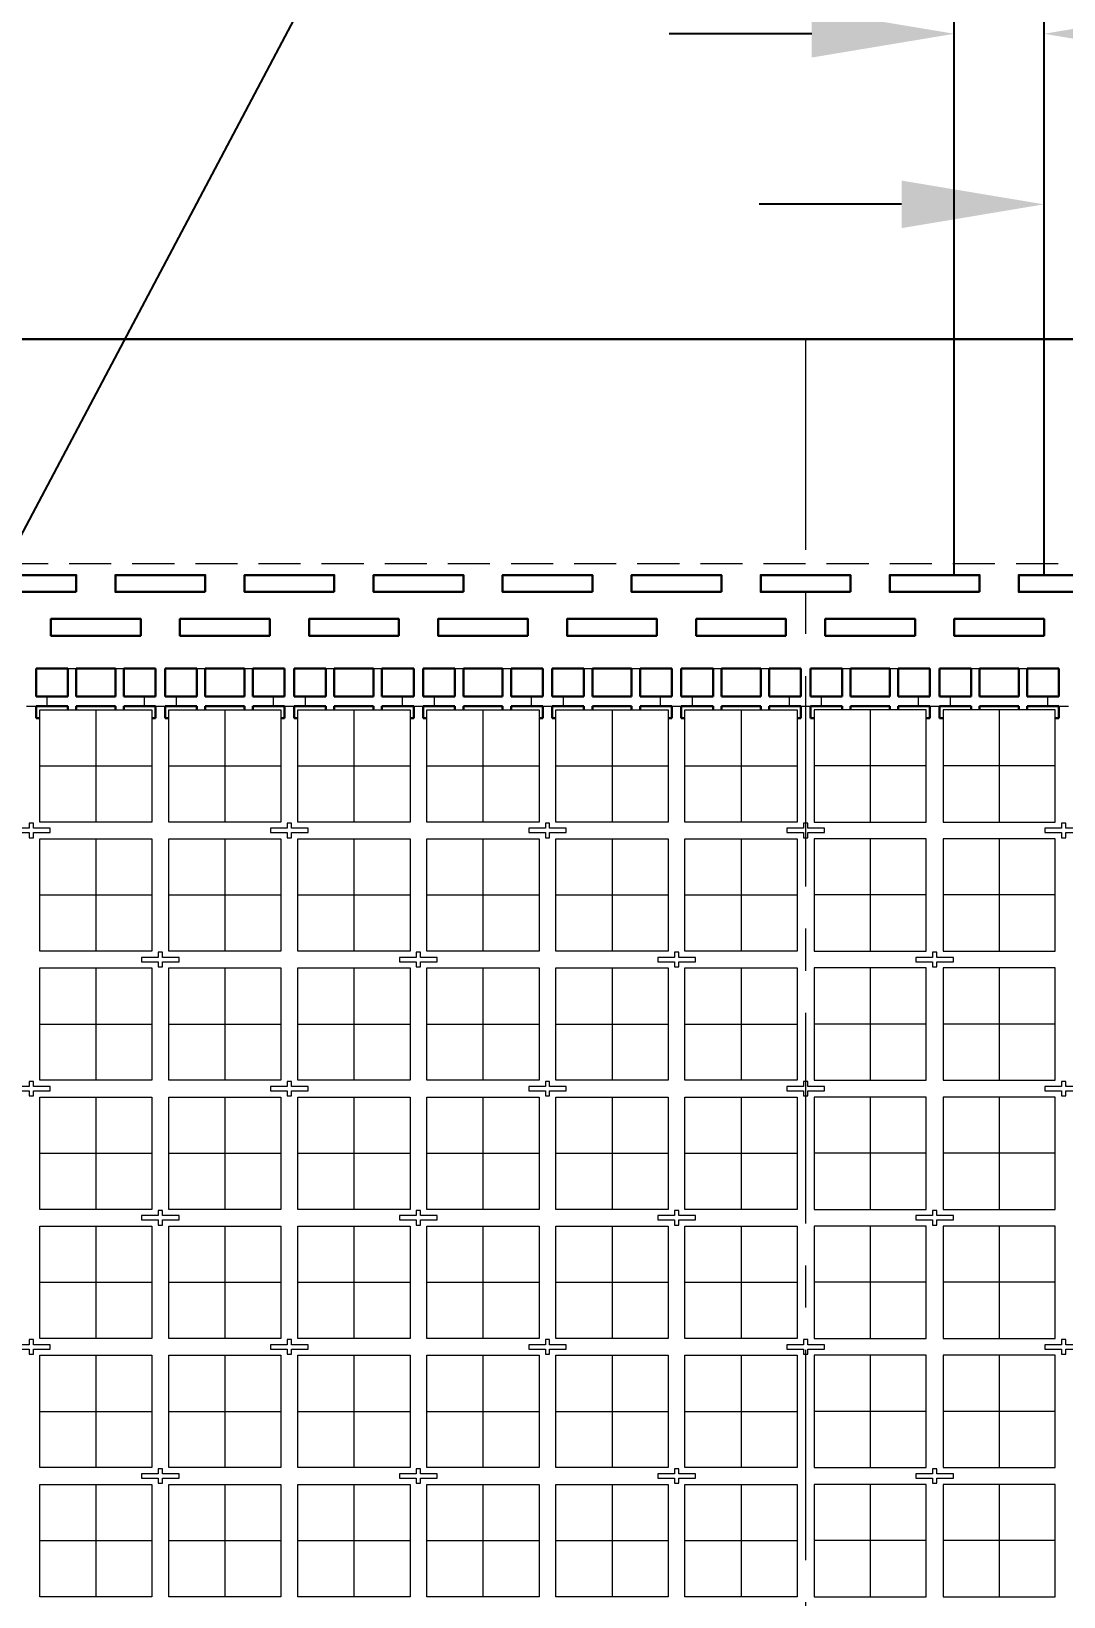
# Model space of a CAD drawing. Extents: x 1030 to 1169, y -270 to -166.
# Drawn here: x 1084.59 to 1102.99, y -209.48 to -181.6 of the extents above; entities that cross this region are included whole.
import ezdxf

# ---------------------------------------------------------------- set-up
doc = ezdxf.new("R2010")
doc.units = 0
doc.header["$LTSCALE"] = 3
doc.header["$MEASUREMENT"] = 0
for name, pattern in [('CENTER', [2, 1.25, -0.25, 0.25, -0.25]), ('HIDDEN', [0.375, 0.25, -0.125]), ('PHANTOM', [2.5, 1.25, -0.25, 0.25, -0.25, 0.25, -0.25])]:
    doc.linetypes.add(name, pattern=pattern)
for name, color, linetype, lineweight in [('CLIN', 1, 'CENTER', 15), ('DIM', 4, 'Continuous', 13), ('FULL METAL', 33, 'HIDDEN', 15), ('HIDN', 6, 'HIDDEN', 15), ('HIDN2', 3, 'HIDDEN', 15), ('OBJ', 3, 'Continuous', 30), ('OBJ1', 7, 'Continuous', 30), ('OBJ3', 40, 'Continuous', 30), ('PHANTOM', 5, 'PHANTOM', 15)]:
    doc.layers.add(name, color=color, linetype=linetype, lineweight=lineweight)
doc.dimstyles.new('3DEC X 1', dxfattribs={"dimtxt": 1.778, "dimasz": 2.54, "dimexe": 0.762, "dimexo": 0.762, "dimgap": 0.762, "dimtad": 0, "dimdec": 3, "dimzin": 0, "dimdsep": 46, "dimtxsty": 'Standard', "dimcen": 0, "dimadec": 0, "dimazin": 0, "dimtfac": 1, "dimtdec": 3, "dimtofl": 0, "dimtmove": 0, "dimatfit": 3, "dimfxl": 1, "dimtolj": 1, "dimtzin": 0, "dimarcsym": 0})

# ---------------------------------------------------------------- blocks, each defined once
blk = doc.blocks.new('*D13')
at = {"layer": 'Defpoints', "color": 0, "transparency": 16777216}
for p in [(1539.891, -273.666), (1539.191, -281.051), (1539.891, -281.051)]:
    blk.add_point(p, dxfattribs=at)
at = {"layer": 'DIM', "color": 0, "lineweight": -2, "transparency": 16777216}
for p, q in [((1539.191, -280.289), (1539.191, -272.904)), ((1539.891, -280.289), (1539.891, -272.904)), ((1536.651, -273.666), (1534.111, -273.666)), ((1542.431, -273.666), (1544.971, -273.666))]:
    blk.add_line(p, q, dxfattribs=at)
at = {"layer": 'DIM', "color": 0, "transparency": 16777216}
for points in [[(1536.651, -273.243), (1536.651, -274.09), (1539.191, -273.666)], [(1542.431, -273.243), (1542.431, -274.09), (1539.891, -273.666)]]:
    blk.add_solid(points, dxfattribs=at)
at = {"layer": 'DIM', "color": 0, "transparency": 16777216, "insert": (1552.401, -273.666), "char_height": 1.778, "attachment_point": 5}
blk.add_mtext('\\A1;0.700 TYP', dxfattribs=at)
blk = doc.blocks.new('*D14')
at = {"layer": 'Defpoints', "color": 0, "transparency": 16777216}
for p in [(1539.191, -270.628), (1537.591, -281.051), (1539.191, -281.051)]:
    blk.add_point(p, dxfattribs=at)
at = {"layer": 'DIM', "color": 0, "lineweight": -2, "transparency": 16777216}
for p, q in [((1537.591, -280.289), (1537.591, -269.866)), ((1539.191, -280.289), (1539.191, -269.866)), ((1535.051, -270.628), (1532.511, -270.628)), ((1541.731, -270.628), (1544.271, -270.628))]:
    blk.add_line(p, q, dxfattribs=at)
at = {"layer": 'DIM', "color": 0, "transparency": 16777216}
for points in [[(1535.051, -270.204), (1535.051, -271.051), (1537.591, -270.628)], [(1541.731, -270.204), (1541.731, -271.051), (1539.191, -270.628)]]:
    blk.add_solid(points, dxfattribs=at)
at = {"layer": 'DIM', "color": 0, "transparency": 16777216, "insert": (1551.552, -270.628), "char_height": 1.778, "attachment_point": 5}
blk.add_mtext('\\A1;1.600 TYP', dxfattribs=at)

msp = doc.modelspace()

# ---------------------------------------------------------------- linework, layer by layer
at = {"layer": 'CLIN'}
for p, q in [((1098.3882, -187.0839), (1098.3882, -262.0839)), ((1085.7382, -193.6839), (1085.7382, -195.6839)), ((1088.0382, -193.6839), (1088.0382, -195.6839)), ((1090.3382, -193.6839), (1090.3382, -195.6839)), ((1092.6382, -193.6839), (1092.6382, -195.6839)), ((1094.9382, -193.6839), (1094.9382, -195.6839)), ((1097.2382, -193.6839), (1097.2382, -195.6839)), ((1099.5382, -193.6839), (1099.5382, -195.6839)), ((1101.8382, -193.6839), (1101.8382, -195.6839)), ((1084.7382, -194.6839), (1086.7382, -194.6839)), ((1087.0382, -194.6839), (1089.0382, -194.6839)), ((1089.3382, -194.6839), (1091.3382, -194.6839)), ((1091.6382, -194.6839), (1093.6382, -194.6839)), ((1093.9382, -194.6839), (1095.9382, -194.6839)), ((1096.2382, -194.6839), (1098.2382, -194.6839)), ((1100.5382, -194.6839), (1098.5382, -194.6839)), ((1102.8382, -194.6839), (1100.8382, -194.6839)), ((1085.7382, -195.9839), (1085.7382, -197.9839)), ((1088.0382, -195.9839), (1088.0382, -197.9839)), ((1090.3382, -195.9839), (1090.3382, -197.9839)), ((1092.6382, -195.9839), (1092.6382, -197.9839)), ((1094.9382, -195.9839), (1094.9382, -197.9839)), ((1097.2382, -195.9839), (1097.2382, -197.9839)), ((1099.5382, -195.9839), (1099.5382, -197.9839)), ((1101.8382, -195.9839), (1101.8382, -197.9839)), ((1084.7382, -196.9839), (1086.7382, -196.9839)), ((1087.0382, -196.9839), (1089.0382, -196.9839)), ((1089.3382, -196.9839), (1091.3382, -196.9839)), ((1091.6382, -196.9839), (1093.6382, -196.9839)), ((1093.9382, -196.9839), (1095.9382, -196.9839)), ((1096.2382, -196.9839), (1098.2382, -196.9839)), ((1100.5382, -196.9839), (1098.5382, -196.9839)), ((1102.8382, -196.9839), (1100.8382, -196.9839)), ((1085.7382, -198.2839), (1085.7382, -200.2839)), ((1088.0382, -198.2839), (1088.0382, -200.2839)), ((1090.3382, -198.2839), (1090.3382, -200.2839)), ((1092.6382, -198.2839), (1092.6382, -200.2839)), ((1094.9382, -198.2839), (1094.9382, -200.2839)), ((1097.2382, -198.2839), (1097.2382, -200.2839)), ((1099.5382, -198.2839), (1099.5382, -200.2839)), ((1101.8382, -198.2839), (1101.8382, -200.2839)), ((1084.7382, -199.2839), (1086.7382, -199.2839)), ((1087.0382, -199.2839), (1089.0382, -199.2839)), ((1089.3382, -199.2839), (1091.3382, -199.2839)), ((1091.6382, -199.2839), (1093.6382, -199.2839)), ((1093.9382, -199.2839), (1095.9382, -199.2839)), ((1096.2382, -199.2839), (1098.2382, -199.2839)), ((1100.5382, -199.2839), (1098.5382, -199.2839)), ((1102.8382, -199.2839), (1100.8382, -199.2839)), ((1085.7382, -200.5839), (1085.7382, -202.5839)), ((1088.0382, -200.5839), (1088.0382, -202.5839)), ((1090.3382, -200.5839), (1090.3382, -202.5839)), ((1092.6382, -200.5839), (1092.6382, -202.5839)), ((1094.9382, -200.5839), (1094.9382, -202.5839)), ((1097.2382, -200.5839), (1097.2382, -202.5839)), ((1099.5382, -200.5839), (1099.5382, -202.5839)), ((1101.8382, -200.5839), (1101.8382, -202.5839)), ((1084.7382, -201.5839), (1086.7382, -201.5839)), ((1087.0382, -201.5839), (1089.0382, -201.5839)), ((1089.3382, -201.5839), (1091.3382, -201.5839)), ((1091.6382, -201.5839), (1093.6382, -201.5839)), ((1093.9382, -201.5839), (1095.9382, -201.5839)), ((1096.2382, -201.5839), (1098.2382, -201.5839)), ((1100.5382, -201.5839), (1098.5382, -201.5839)), ((1102.8382, -201.5839), (1100.8382, -201.5839)), ((1085.7382, -202.8839), (1085.7382, -204.8839)), ((1088.0382, -202.8839), (1088.0382, -204.8839)), ((1090.3382, -202.8839), (1090.3382, -204.8839)), ((1092.6382, -202.8839), (1092.6382, -204.8839)), ((1094.9382, -202.8839), (1094.9382, -204.8839)), ((1097.2382, -202.8839), (1097.2382, -204.8839)), ((1099.5382, -202.8839), (1099.5382, -204.8839)), ((1101.8382, -202.8839), (1101.8382, -204.8839)), ((1084.7382, -203.8839), (1086.7382, -203.8839)), ((1087.0382, -203.8839), (1089.0382, -203.8839)), ((1089.3382, -203.8839), (1091.3382, -203.8839)), ((1091.6382, -203.8839), (1093.6382, -203.8839)), ((1093.9382, -203.8839), (1095.9382, -203.8839)), ((1096.2382, -203.8839), (1098.2382, -203.8839)), ((1100.5382, -203.8839), (1098.5382, -203.8839)), ((1102.8382, -203.8839), (1100.8382, -203.8839)), ((1085.7382, -205.1839), (1085.7382, -207.1839)), ((1088.0382, -205.1839), (1088.0382, -207.1839)), ((1090.3382, -205.1839), (1090.3382, -207.1839)), ((1092.6382, -205.1839), (1092.6382, -207.1839)), ((1094.9382, -205.1839), (1094.9382, -207.1839)), ((1097.2382, -205.1839), (1097.2382, -207.1839)), ((1099.5382, -205.1839), (1099.5382, -207.1839)), ((1101.8382, -205.1839), (1101.8382, -207.1839)), ((1084.7382, -206.1839), (1086.7382, -206.1839)), ((1087.0382, -206.1839), (1089.0382, -206.1839)), ((1089.3382, -206.1839), (1091.3382, -206.1839)), ((1091.6382, -206.1839), (1093.6382, -206.1839)), ((1093.9382, -206.1839), (1095.9382, -206.1839)), ((1096.2382, -206.1839), (1098.2382, -206.1839)), ((1100.5382, -206.1839), (1098.5382, -206.1839)), ((1102.8382, -206.1839), (1100.8382, -206.1839)), ((1085.7382, -207.4839), (1085.7382, -209.4839)), ((1088.0382, -207.4839), (1088.0382, -209.4839)), ((1090.3382, -207.4839), (1090.3382, -209.4839)), ((1092.6382, -207.4839), (1092.6382, -209.4839)), ((1094.9382, -207.4839), (1094.9382, -209.4839)), ((1097.2382, -207.4839), (1097.2382, -209.4839)), ((1099.5382, -207.4839), (1099.5382, -209.4839)), ((1101.8382, -207.4839), (1101.8382, -209.4839)), ((1084.7382, -208.4839), (1086.7382, -208.4839)), ((1087.0382, -208.4839), (1089.0382, -208.4839)), ((1089.3382, -208.4839), (1091.3382, -208.4839)), ((1091.6382, -208.4839), (1093.6382, -208.4839)), ((1093.9382, -208.4839), (1095.9382, -208.4839)), ((1096.2382, -208.4839), (1098.2382, -208.4839)), ((1100.5382, -208.4839), (1098.5382, -208.4839)), ((1102.8382, -208.4839), (1100.8382, -208.4839))]:
    msp.add_line(p, q, dxfattribs=at)
at = {"layer": 'FULL METAL'}
for points in [[(1084.2532, -195.8719), (1084.5502, -195.8719), (1084.5502, -195.9639), (1084.6262, -195.9639), (1084.6262, -195.8719), (1084.9232, -195.8719), (1084.9232, -195.7959), (1084.6262, -195.7959), (1084.6262, -195.7039), (1084.5502, -195.7039), (1084.5502, -195.7959), (1084.2532, -195.7959)], [(1088.8532, -195.8719), (1089.1502, -195.8719), (1089.1502, -195.9639), (1089.2262, -195.9639), (1089.2262, -195.8719), (1089.5232, -195.8719), (1089.5232, -195.7959), (1089.2262, -195.7959), (1089.2262, -195.7039), (1089.1502, -195.7039), (1089.1502, -195.7959), (1088.8532, -195.7959)], [(1093.4532, -195.8719), (1093.7502, -195.8719), (1093.7502, -195.9639), (1093.8262, -195.9639), (1093.8262, -195.8719), (1094.1232, -195.8719), (1094.1232, -195.7959), (1093.8262, -195.7959), (1093.8262, -195.7039), (1093.7502, -195.7039), (1093.7502, -195.7959), (1093.4532, -195.7959)], [(1098.0532, -195.8719), (1098.3502, -195.8719), (1098.3502, -195.9639), (1098.4262, -195.9639), (1098.4262, -195.8719), (1098.7232, -195.8719), (1098.7232, -195.7959), (1098.4262, -195.7959), (1098.4262, -195.7039), (1098.3502, -195.7039), (1098.3502, -195.7959), (1098.0532, -195.7959)], [(1102.6532, -195.8719), (1102.9502, -195.8719), (1102.9502, -195.9639), (1103.0262, -195.9639), (1103.0262, -195.8719), (1103.3232, -195.8719), (1103.3232, -195.7959), (1103.0262, -195.7959), (1103.0262, -195.7039), (1102.9502, -195.7039), (1102.9502, -195.7959), (1102.6532, -195.7959)], [(1086.5532, -198.1719), (1086.8502, -198.1719), (1086.8502, -198.2639), (1086.9262, -198.2639), (1086.9262, -198.1719), (1087.2232, -198.1719), (1087.2232, -198.0959), (1086.9262, -198.0959), (1086.9262, -198.0039), (1086.8502, -198.0039), (1086.8502, -198.0959), (1086.5532, -198.0959)], [(1091.1532, -198.1719), (1091.4502, -198.1719), (1091.4502, -198.2639), (1091.5262, -198.2639), (1091.5262, -198.1719), (1091.8232, -198.1719), (1091.8232, -198.0959), (1091.5262, -198.0959), (1091.5262, -198.0039), (1091.4502, -198.0039), (1091.4502, -198.0959), (1091.1532, -198.0959)], [(1095.7532, -198.1719), (1096.0502, -198.1719), (1096.0502, -198.2639), (1096.1262, -198.2639), (1096.1262, -198.1719), (1096.4232, -198.1719), (1096.4232, -198.0959), (1096.1262, -198.0959), (1096.1262, -198.0039), (1096.0502, -198.0039), (1096.0502, -198.0959), (1095.7532, -198.0959)], [(1100.3532, -198.1719), (1100.6502, -198.1719), (1100.6502, -198.2639), (1100.7262, -198.2639), (1100.7262, -198.1719), (1101.0232, -198.1719), (1101.0232, -198.0959), (1100.7262, -198.0959), (1100.7262, -198.0039), (1100.6502, -198.0039), (1100.6502, -198.0959), (1100.3532, -198.0959)], [(1084.2532, -200.4719), (1084.5502, -200.4719), (1084.5502, -200.5639), (1084.6262, -200.5639), (1084.6262, -200.4719), (1084.9232, -200.4719), (1084.9232, -200.3959), (1084.6262, -200.3959), (1084.6262, -200.3039), (1084.5502, -200.3039), (1084.5502, -200.3959), (1084.2532, -200.3959)], [(1088.8532, -200.4719), (1089.1502, -200.4719), (1089.1502, -200.5639), (1089.2262, -200.5639), (1089.2262, -200.4719), (1089.5232, -200.4719), (1089.5232, -200.3959), (1089.2262, -200.3959), (1089.2262, -200.3039), (1089.1502, -200.3039), (1089.1502, -200.3959), (1088.8532, -200.3959)], [(1093.4532, -200.4719), (1093.7502, -200.4719), (1093.7502, -200.5639), (1093.8262, -200.5639), (1093.8262, -200.4719), (1094.1232, -200.4719), (1094.1232, -200.3959), (1093.8262, -200.3959), (1093.8262, -200.3039), (1093.7502, -200.3039), (1093.7502, -200.3959), (1093.4532, -200.3959)], [(1098.0532, -200.4719), (1098.3502, -200.4719), (1098.3502, -200.5639), (1098.4262, -200.5639), (1098.4262, -200.4719), (1098.7232, -200.4719), (1098.7232, -200.3959), (1098.4262, -200.3959), (1098.4262, -200.3039), (1098.3502, -200.3039), (1098.3502, -200.3959), (1098.0532, -200.3959)], [(1102.6532, -200.4719), (1102.9502, -200.4719), (1102.9502, -200.5639), (1103.0262, -200.5639), (1103.0262, -200.4719), (1103.3232, -200.4719), (1103.3232, -200.3959), (1103.0262, -200.3959), (1103.0262, -200.3039), (1102.9502, -200.3039), (1102.9502, -200.3959), (1102.6532, -200.3959)], [(1086.5532, -202.7719), (1086.8502, -202.7719), (1086.8502, -202.8639), (1086.9262, -202.8639), (1086.9262, -202.7719), (1087.2232, -202.7719), (1087.2232, -202.6959), (1086.9262, -202.6959), (1086.9262, -202.6039), (1086.8502, -202.6039), (1086.8502, -202.6959), (1086.5532, -202.6959)], [(1091.1532, -202.7719), (1091.4502, -202.7719), (1091.4502, -202.8639), (1091.5262, -202.8639), (1091.5262, -202.7719), (1091.8232, -202.7719), (1091.8232, -202.6959), (1091.5262, -202.6959), (1091.5262, -202.6039), (1091.4502, -202.6039), (1091.4502, -202.6959), (1091.1532, -202.6959)], [(1095.7532, -202.7719), (1096.0502, -202.7719), (1096.0502, -202.8639), (1096.1262, -202.8639), (1096.1262, -202.7719), (1096.4232, -202.7719), (1096.4232, -202.6959), (1096.1262, -202.6959), (1096.1262, -202.6039), (1096.0502, -202.6039), (1096.0502, -202.6959), (1095.7532, -202.6959)], [(1100.3532, -202.7719), (1100.6502, -202.7719), (1100.6502, -202.8639), (1100.7262, -202.8639), (1100.7262, -202.7719), (1101.0232, -202.7719), (1101.0232, -202.6959), (1100.7262, -202.6959), (1100.7262, -202.6039), (1100.6502, -202.6039), (1100.6502, -202.6959), (1100.3532, -202.6959)], [(1084.2532, -205.0719), (1084.5502, -205.0719), (1084.5502, -205.1639), (1084.6262, -205.1639), (1084.6262, -205.0719), (1084.9232, -205.0719), (1084.9232, -204.9959), (1084.6262, -204.9959), (1084.6262, -204.9039), (1084.5502, -204.9039), (1084.5502, -204.9959), (1084.2532, -204.9959)], [(1088.8532, -205.0719), (1089.1502, -205.0719), (1089.1502, -205.1639), (1089.2262, -205.1639), (1089.2262, -205.0719), (1089.5232, -205.0719), (1089.5232, -204.9959), (1089.2262, -204.9959), (1089.2262, -204.9039), (1089.1502, -204.9039), (1089.1502, -204.9959), (1088.8532, -204.9959)], [(1093.4532, -205.0719), (1093.7502, -205.0719), (1093.7502, -205.1639), (1093.8262, -205.1639), (1093.8262, -205.0719), (1094.1232, -205.0719), (1094.1232, -204.9959), (1093.8262, -204.9959), (1093.8262, -204.9039), (1093.7502, -204.9039), (1093.7502, -204.9959), (1093.4532, -204.9959)], [(1098.0532, -205.0719), (1098.3502, -205.0719), (1098.3502, -205.1639), (1098.4262, -205.1639), (1098.4262, -205.0719), (1098.7232, -205.0719), (1098.7232, -204.9959), (1098.4262, -204.9959), (1098.4262, -204.9039), (1098.3502, -204.9039), (1098.3502, -204.9959), (1098.0532, -204.9959)], [(1102.6532, -205.0719), (1102.9502, -205.0719), (1102.9502, -205.1639), (1103.0262, -205.1639), (1103.0262, -205.0719), (1103.3232, -205.0719), (1103.3232, -204.9959), (1103.0262, -204.9959), (1103.0262, -204.9039), (1102.9502, -204.9039), (1102.9502, -204.9959), (1102.6532, -204.9959)], [(1086.5532, -207.3719), (1086.8502, -207.3719), (1086.8502, -207.4639), (1086.9262, -207.4639), (1086.9262, -207.3719), (1087.2232, -207.3719), (1087.2232, -207.2959), (1086.9262, -207.2959), (1086.9262, -207.2039), (1086.8502, -207.2039), (1086.8502, -207.2959), (1086.5532, -207.2959)], [(1091.1532, -207.3719), (1091.4502, -207.3719), (1091.4502, -207.4639), (1091.5262, -207.4639), (1091.5262, -207.3719), (1091.8232, -207.3719), (1091.8232, -207.2959), (1091.5262, -207.2959), (1091.5262, -207.2039), (1091.4502, -207.2039), (1091.4502, -207.2959), (1091.1532, -207.2959)], [(1095.7532, -207.3719), (1096.0502, -207.3719), (1096.0502, -207.4639), (1096.1262, -207.4639), (1096.1262, -207.3719), (1096.4232, -207.3719), (1096.4232, -207.2959), (1096.1262, -207.2959), (1096.1262, -207.2039), (1096.0502, -207.2039), (1096.0502, -207.2959), (1095.7532, -207.2959)], [(1100.3532, -207.3719), (1100.6502, -207.3719), (1100.6502, -207.4639), (1100.7262, -207.4639), (1100.7262, -207.3719), (1101.0232, -207.3719), (1101.0232, -207.2959), (1100.7262, -207.2959), (1100.7262, -207.2039), (1100.6502, -207.2039), (1100.6502, -207.2959), (1100.3532, -207.2959)]]:
    msp.add_lwpolyline(points, close=True, dxfattribs=at)
at = {"layer": 'HIDN'}
msp.add_lwpolyline([(1156.8882, -191.0839), (1039.8882, -191.0839), (1039.8882, -258.0839), (1156.8882, -258.0839)], close=True, dxfattribs=at)
at = {"layer": 'HIDN2'}
for p, q in [((1085.2382, -192.9489), (1085.3882, -192.9489)), ((1086.0882, -192.9489), (1086.2382, -192.9489)), ((1087.5382, -192.9489), (1087.6882, -192.9489)), ((1088.3882, -192.9489), (1088.5382, -192.9489)), ((1089.8382, -192.9489), (1089.9882, -192.9489)), ((1090.6882, -192.9489), (1090.8382, -192.9489)), ((1092.1382, -192.9489), (1092.2882, -192.9489)), ((1092.9882, -192.9489), (1093.1382, -192.9489)), ((1094.4382, -192.9489), (1094.5882, -192.9489)), ((1095.2882, -192.9489), (1095.4382, -192.9489)), ((1096.7382, -192.9489), (1096.8882, -192.9489)), ((1097.5882, -192.9489), (1097.7382, -192.9489)), ((1099.0382, -192.9489), (1099.1882, -192.9489)), ((1099.8882, -192.9489), (1100.0382, -192.9489)), ((1101.3382, -192.9489), (1101.4882, -192.9489)), ((1102.1882, -192.9489), (1102.3382, -192.9489)), ((1084.8732, -193.6189), (1084.8732, -193.4489)), ((1086.6032, -193.6189), (1086.6032, -193.4489)), ((1087.1732, -193.6189), (1087.1732, -193.4489)), ((1088.9032, -193.6189), (1088.9032, -193.4489)), ((1089.4732, -193.6189), (1089.4732, -193.4489)), ((1091.2032, -193.6189), (1091.2032, -193.4489)), ((1091.7732, -193.6189), (1091.7732, -193.4489)), ((1093.5032, -193.6189), (1093.5032, -193.4489)), ((1094.0732, -193.6189), (1094.0732, -193.4489)), ((1095.8032, -193.6189), (1095.8032, -193.4489)), ((1096.3732, -193.6189), (1096.3732, -193.4489)), ((1098.1032, -193.6189), (1098.1032, -193.4489)), ((1098.6732, -193.6189), (1098.6732, -193.4489)), ((1100.4032, -193.6189), (1100.4032, -193.4489)), ((1100.9732, -193.6189), (1100.9732, -193.4489)), ((1102.7032, -193.6189), (1102.7032, -193.4489)), ((1084.5032, -193.6189), (1084.6732, -193.6189)), ((1086.8032, -193.6189), (1086.9732, -193.6189)), ((1089.1032, -193.6189), (1089.2732, -193.6189)), ((1091.4032, -193.6189), (1091.5732, -193.6189)), ((1093.7032, -193.6189), (1093.8732, -193.6189)), ((1096.0032, -193.6189), (1096.1732, -193.6189)), ((1098.3032, -193.6189), (1098.4732, -193.6189)), ((1100.6032, -193.6189), (1100.7732, -193.6189)), ((1102.9032, -193.6189), (1103.0732, -193.6189))]:
    msp.add_line(p, q, dxfattribs=at)
at = {"layer": 'OBJ'}
msp.add_line((1163.1194, -187.0839), (1040.3882, -187.0839), dxfattribs=at)
at = {"layer": 'OBJ1'}
for points in [[(1085.3882, -191.5839), (1083.7882, -191.5839), (1083.7882, -191.2839), (1085.3882, -191.2839)], [(1087.6882, -191.5839), (1086.0882, -191.5839), (1086.0882, -191.2839), (1087.6882, -191.2839)], [(1089.9882, -191.5839), (1088.3882, -191.5839), (1088.3882, -191.2839), (1089.9882, -191.2839)], [(1092.2882, -191.5839), (1090.6882, -191.5839), (1090.6882, -191.2839), (1092.2882, -191.2839)], [(1094.5882, -191.5839), (1092.9882, -191.5839), (1092.9882, -191.2839), (1094.5882, -191.2839)], [(1096.8882, -191.5839), (1095.2882, -191.5839), (1095.2882, -191.2839), (1096.8882, -191.2839)], [(1099.1882, -191.5839), (1097.5882, -191.5839), (1097.5882, -191.2839), (1099.1882, -191.2839)], [(1101.4882, -191.5839), (1099.8882, -191.5839), (1099.8882, -191.2839), (1101.4882, -191.2839)], [(1103.7882, -191.5839), (1102.1882, -191.5839), (1102.1882, -191.2839), (1103.7882, -191.2839)], [(1086.5382, -192.3659), (1084.9382, -192.3659), (1084.9382, -192.0659), (1086.5382, -192.0659)], [(1088.8382, -192.3659), (1087.2382, -192.3659), (1087.2382, -192.0659), (1088.8382, -192.0659)], [(1091.1382, -192.3659), (1089.5382, -192.3659), (1089.5382, -192.0659), (1091.1382, -192.0659)], [(1093.4382, -192.3659), (1091.8382, -192.3659), (1091.8382, -192.0659), (1093.4382, -192.0659)], [(1095.7382, -192.3659), (1094.1382, -192.3659), (1094.1382, -192.0659), (1095.7382, -192.0659)], [(1098.0382, -192.3659), (1096.4382, -192.3659), (1096.4382, -192.0659), (1098.0382, -192.0659)], [(1100.3382, -192.3659), (1098.7382, -192.3659), (1098.7382, -192.0659), (1100.3382, -192.0659)], [(1102.6382, -192.3659), (1101.0382, -192.3659), (1101.0382, -192.0659), (1102.6382, -192.0659)]]:
    msp.add_lwpolyline(points, close=True, dxfattribs=at)
at = {"layer": 'OBJ3'}
for p, q in [((1084.6732, -192.9489), (1084.6732, -193.4489)), ((1085.2382, -192.9489), (1084.6732, -192.9489)), ((1085.2382, -192.9489), (1085.2382, -193.4489)), ((1085.3882, -192.9489), (1085.3882, -193.4489)), ((1086.0882, -192.9489), (1085.3882, -192.9489)), ((1086.0882, -192.9489), (1086.0882, -193.4489)), ((1086.2382, -192.9489), (1086.2382, -193.4489)), ((1086.8032, -192.9489), (1086.2382, -192.9489)), ((1086.8032, -192.9489), (1086.8032, -193.4489)), ((1086.9732, -192.9489), (1086.9732, -193.4489)), ((1087.5382, -192.9489), (1086.9732, -192.9489)), ((1087.5382, -192.9489), (1087.5382, -193.4489)), ((1087.6882, -192.9489), (1087.6882, -193.4489)), ((1088.3882, -192.9489), (1087.6882, -192.9489)), ((1088.3882, -192.9489), (1088.3882, -193.4489)), ((1088.5382, -192.9489), (1088.5382, -193.4489)), ((1089.1032, -192.9489), (1088.5382, -192.9489)), ((1089.1032, -192.9489), (1089.1032, -193.4489)), ((1089.2732, -192.9489), (1089.2732, -193.4489)), ((1089.8382, -192.9489), (1089.2732, -192.9489)), ((1089.8382, -192.9489), (1089.8382, -193.4489)), ((1089.9882, -192.9489), (1089.9882, -193.4489)), ((1090.6882, -192.9489), (1089.9882, -192.9489)), ((1090.6882, -192.9489), (1090.6882, -193.4489)), ((1090.8382, -192.9489), (1090.8382, -193.4489)), ((1091.4032, -192.9489), (1090.8382, -192.9489)), ((1091.4032, -192.9489), (1091.4032, -193.4489)), ((1091.5732, -192.9489), (1091.5732, -193.4489)), ((1092.1382, -192.9489), (1091.5732, -192.9489)), ((1092.1382, -192.9489), (1092.1382, -193.4489)), ((1092.2882, -192.9489), (1092.2882, -193.4489)), ((1092.9882, -192.9489), (1092.2882, -192.9489)), ((1092.9882, -192.9489), (1092.9882, -193.4489)), ((1093.1382, -192.9489), (1093.1382, -193.4489)), ((1093.7032, -192.9489), (1093.1382, -192.9489)), ((1093.7032, -192.9489), (1093.7032, -193.4489)), ((1093.8732, -192.9489), (1093.8732, -193.4489)), ((1094.4382, -192.9489), (1093.8732, -192.9489)), ((1094.4382, -192.9489), (1094.4382, -193.4489)), ((1094.5882, -192.9489), (1094.5882, -193.4489)), ((1095.2882, -192.9489), (1094.5882, -192.9489)), ((1095.2882, -192.9489), (1095.2882, -193.4489)), ((1095.4382, -192.9489), (1095.4382, -193.4489)), ((1096.0032, -192.9489), (1095.4382, -192.9489)), ((1096.0032, -192.9489), (1096.0032, -193.4489)), ((1096.1732, -192.9489), (1096.1732, -193.4489)), ((1096.7382, -192.9489), (1096.1732, -192.9489)), ((1096.7382, -192.9489), (1096.7382, -193.4489)), ((1096.8882, -192.9489), (1096.8882, -193.4489)), ((1097.5882, -192.9489), (1096.8882, -192.9489)), ((1097.5882, -192.9489), (1097.5882, -193.4489)), ((1097.7382, -192.9489), (1097.7382, -193.4489)), ((1098.3032, -192.9489), (1097.7382, -192.9489)), ((1098.3032, -192.9489), (1098.3032, -193.4489)), ((1098.4732, -192.9489), (1098.4732, -193.4489)), ((1099.0382, -192.9489), (1098.4732, -192.9489)), ((1099.0382, -192.9489), (1099.0382, -193.4489)), ((1099.1882, -192.9489), (1099.1882, -193.4489)), ((1099.8882, -192.9489), (1099.1882, -192.9489)), ((1099.8882, -192.9489), (1099.8882, -193.4489)), ((1100.0382, -192.9489), (1100.0382, -193.4489)), ((1100.6032, -192.9489), (1100.0382, -192.9489)), ((1100.6032, -192.9489), (1100.6032, -193.4489)), ((1100.7732, -192.9489), (1100.7732, -193.4489)), ((1101.3382, -192.9489), (1100.7732, -192.9489)), ((1101.3382, -192.9489), (1101.3382, -193.4489)), ((1101.4882, -192.9489), (1101.4882, -193.4489)), ((1102.1882, -192.9489), (1101.4882, -192.9489)), ((1102.1882, -192.9489), (1102.1882, -193.4489)), ((1102.3382, -192.9489), (1102.3382, -193.4489)), ((1102.9032, -192.9489), (1102.3382, -192.9489)), ((1102.9032, -192.9489), (1102.9032, -193.4489)), ((1084.6732, -193.4489), (1085.2382, -193.4489)), ((1085.3882, -193.4489), (1086.0882, -193.4489)), ((1086.2382, -193.4489), (1086.8032, -193.4489)), ((1086.9732, -193.4489), (1087.5382, -193.4489)), ((1087.6882, -193.4489), (1088.3882, -193.4489)), ((1088.5382, -193.4489), (1089.1032, -193.4489)), ((1089.2732, -193.4489), (1089.8382, -193.4489)), ((1089.9882, -193.4489), (1090.6882, -193.4489)), ((1090.8382, -193.4489), (1091.4032, -193.4489)), ((1091.5732, -193.4489), (1092.1382, -193.4489)), ((1092.2882, -193.4489), (1092.9882, -193.4489)), ((1093.1382, -193.4489), (1093.7032, -193.4489)), ((1093.8732, -193.4489), (1094.4382, -193.4489)), ((1094.5882, -193.4489), (1095.2882, -193.4489)), ((1095.4382, -193.4489), (1096.0032, -193.4489)), ((1096.1732, -193.4489), (1096.7382, -193.4489)), ((1096.8882, -193.4489), (1097.5882, -193.4489)), ((1097.7382, -193.4489), (1098.3032, -193.4489)), ((1098.4732, -193.4489), (1099.0382, -193.4489)), ((1099.1882, -193.4489), (1099.8882, -193.4489)), ((1100.0382, -193.4489), (1100.6032, -193.4489)), ((1100.7732, -193.4489), (1101.3382, -193.4489)), ((1101.4882, -193.4489), (1102.1882, -193.4489)), ((1102.3382, -193.4489), (1102.9032, -193.4489)), ((1084.6732, -193.6189), (1085.2382, -193.6189)), ((1084.6732, -193.8339), (1084.6732, -193.6189)), ((1085.2382, -193.6189), (1084.6732, -193.6189)), ((1084.6732, -193.6189), (1084.6732, -193.8339)), ((1085.2382, -193.6839), (1085.2382, -193.6189)), ((1085.2382, -193.6839), (1085.2382, -193.6189)), ((1086.0882, -193.6189), (1085.3882, -193.6189)), ((1085.3882, -193.6839), (1085.3882, -193.6189)), ((1086.0882, -193.6839), (1086.0882, -193.6189)), ((1086.8032, -193.6189), (1086.2382, -193.6189)), ((1086.2382, -193.6839), (1086.2382, -193.6189)), ((1086.8032, -193.6189), (1086.8032, -193.8339)), ((1086.9732, -193.6189), (1087.5382, -193.6189)), ((1086.9732, -193.8339), (1086.9732, -193.6189)), ((1087.5382, -193.6189), (1086.9732, -193.6189)), ((1086.9732, -193.6189), (1086.9732, -193.8339)), ((1087.5382, -193.6839), (1087.5382, -193.6189)), ((1087.5382, -193.6839), (1087.5382, -193.6189)), ((1088.3882, -193.6189), (1087.6882, -193.6189)), ((1087.6882, -193.6839), (1087.6882, -193.6189)), ((1088.3882, -193.6839), (1088.3882, -193.6189)), ((1089.1032, -193.6189), (1088.5382, -193.6189)), ((1088.5382, -193.6839), (1088.5382, -193.6189)), ((1089.1032, -193.6189), (1089.1032, -193.8339)), ((1089.2732, -193.6189), (1089.8382, -193.6189)), ((1089.2732, -193.8339), (1089.2732, -193.6189)), ((1089.8382, -193.6189), (1089.2732, -193.6189)), ((1089.2732, -193.6189), (1089.2732, -193.8339)), ((1089.8382, -193.6839), (1089.8382, -193.6189)), ((1089.8382, -193.6839), (1089.8382, -193.6189)), ((1090.6882, -193.6189), (1089.9882, -193.6189)), ((1089.9882, -193.6839), (1089.9882, -193.6189)), ((1090.6882, -193.6839), (1090.6882, -193.6189)), ((1091.4032, -193.6189), (1090.8382, -193.6189)), ((1090.8382, -193.6839), (1090.8382, -193.6189)), ((1091.4032, -193.6189), (1091.4032, -193.8339)), ((1091.5732, -193.6189), (1092.1382, -193.6189)), ((1091.5732, -193.8339), (1091.5732, -193.6189)), ((1092.1382, -193.6189), (1091.5732, -193.6189)), ((1091.5732, -193.6189), (1091.5732, -193.8339)), ((1092.1382, -193.6839), (1092.1382, -193.6189)), ((1092.1382, -193.6839), (1092.1382, -193.6189)), ((1092.9882, -193.6189), (1092.2882, -193.6189)), ((1092.2882, -193.6839), (1092.2882, -193.6189)), ((1092.9882, -193.6839), (1092.9882, -193.6189)), ((1093.7032, -193.6189), (1093.1382, -193.6189)), ((1093.1382, -193.6839), (1093.1382, -193.6189)), ((1093.7032, -193.6189), (1093.7032, -193.8339)), ((1093.8732, -193.6189), (1094.4382, -193.6189)), ((1093.8732, -193.8339), (1093.8732, -193.6189)), ((1094.4382, -193.6189), (1093.8732, -193.6189)), ((1093.8732, -193.6189), (1093.8732, -193.8339)), ((1094.4382, -193.6839), (1094.4382, -193.6189)), ((1094.4382, -193.6839), (1094.4382, -193.6189)), ((1095.2882, -193.6189), (1094.5882, -193.6189)), ((1094.5882, -193.6839), (1094.5882, -193.6189)), ((1095.2882, -193.6839), (1095.2882, -193.6189)), ((1096.0032, -193.6189), (1095.4382, -193.6189)), ((1095.4382, -193.6839), (1095.4382, -193.6189)), ((1096.0032, -193.6189), (1096.0032, -193.8339)), ((1096.1732, -193.6189), (1096.7382, -193.6189)), ((1096.1732, -193.8339), (1096.1732, -193.6189)), ((1096.7382, -193.6189), (1096.1732, -193.6189)), ((1096.1732, -193.6189), (1096.1732, -193.8339)), ((1096.7382, -193.6839), (1096.7382, -193.6189)), ((1096.7382, -193.6839), (1096.7382, -193.6189)), ((1097.5882, -193.6189), (1096.8882, -193.6189)), ((1096.8882, -193.6839), (1096.8882, -193.6189)), ((1097.5882, -193.6839), (1097.5882, -193.6189)), ((1098.3032, -193.6189), (1097.7382, -193.6189)), ((1097.7382, -193.6839), (1097.7382, -193.6189)), ((1098.3032, -193.6189), (1098.3032, -193.8339)), ((1098.4732, -193.6189), (1099.0382, -193.6189)), ((1098.4732, -193.8339), (1098.4732, -193.6189)), ((1099.0382, -193.6189), (1098.4732, -193.6189)), ((1098.4732, -193.6189), (1098.4732, -193.8339)), ((1099.0382, -193.6839), (1099.0382, -193.6189)), ((1099.0382, -193.6839), (1099.0382, -193.6189)), ((1099.8882, -193.6189), (1099.1882, -193.6189)), ((1099.1882, -193.6839), (1099.1882, -193.6189)), ((1099.8882, -193.6839), (1099.8882, -193.6189)), ((1100.6032, -193.6189), (1100.0382, -193.6189)), ((1100.0382, -193.6839), (1100.0382, -193.6189)), ((1100.6032, -193.6189), (1100.6032, -193.8339)), ((1100.7732, -193.6189), (1101.3382, -193.6189)), ((1100.7732, -193.8339), (1100.7732, -193.6189)), ((1101.3382, -193.6189), (1100.7732, -193.6189)), ((1100.7732, -193.6189), (1100.7732, -193.8339)), ((1101.3382, -193.6839), (1101.3382, -193.6189)), ((1101.3382, -193.6839), (1101.3382, -193.6189)), ((1102.1882, -193.6189), (1101.4882, -193.6189)), ((1101.4882, -193.6839), (1101.4882, -193.6189)), ((1102.1882, -193.6839), (1102.1882, -193.6189)), ((1102.9032, -193.6189), (1102.3382, -193.6189)), ((1102.3382, -193.6839), (1102.3382, -193.6189)), ((1102.9032, -193.6189), (1102.9032, -193.8339)), ((1084.7382, -193.8339), (1084.6732, -193.8339)), ((1084.7382, -193.8339), (1084.6732, -193.8339)), ((1086.7382, -193.8339), (1086.8032, -193.8339)), ((1087.0382, -193.8339), (1086.9732, -193.8339)), ((1087.0382, -193.8339), (1086.9732, -193.8339)), ((1089.0382, -193.8339), (1089.1032, -193.8339)), ((1089.3382, -193.8339), (1089.2732, -193.8339)), ((1089.3382, -193.8339), (1089.2732, -193.8339)), ((1091.3382, -193.8339), (1091.4032, -193.8339)), ((1091.6382, -193.8339), (1091.5732, -193.8339)), ((1091.6382, -193.8339), (1091.5732, -193.8339)), ((1093.6382, -193.8339), (1093.7032, -193.8339)), ((1093.9382, -193.8339), (1093.8732, -193.8339)), ((1093.9382, -193.8339), (1093.8732, -193.8339)), ((1095.9382, -193.8339), (1096.0032, -193.8339)), ((1096.2382, -193.8339), (1096.1732, -193.8339)), ((1096.2382, -193.8339), (1096.1732, -193.8339)), ((1098.2382, -193.8339), (1098.3032, -193.8339)), ((1098.5382, -193.8339), (1098.4732, -193.8339)), ((1098.5382, -193.8339), (1098.4732, -193.8339)), ((1100.5382, -193.8339), (1100.6032, -193.8339)), ((1100.8382, -193.8339), (1100.7732, -193.8339)), ((1100.8382, -193.8339), (1100.7732, -193.8339)), ((1102.8382, -193.8339), (1102.9032, -193.8339))]:
    msp.add_line(p, q, dxfattribs=at)
at = {"layer": 'PHANTOM'}
for points in [[(1084.7382, -193.6839), (1086.7382, -193.6839), (1086.7382, -195.6839), (1084.7382, -195.6839)], [(1087.0382, -193.6839), (1089.0382, -193.6839), (1089.0382, -195.6839), (1087.0382, -195.6839)], [(1089.3382, -193.6839), (1091.3382, -193.6839), (1091.3382, -195.6839), (1089.3382, -195.6839)], [(1091.6382, -193.6839), (1093.6382, -193.6839), (1093.6382, -195.6839), (1091.6382, -195.6839)], [(1093.9382, -193.6839), (1095.9382, -193.6839), (1095.9382, -195.6839), (1093.9382, -195.6839)], [(1096.2382, -193.6839), (1098.2382, -193.6839), (1098.2382, -195.6839), (1096.2382, -195.6839)], [(1100.5382, -193.6839), (1098.5382, -193.6839), (1098.5382, -195.6839), (1100.5382, -195.6839)], [(1102.8382, -193.6839), (1100.8382, -193.6839), (1100.8382, -195.6839), (1102.8382, -195.6839)], [(1084.7382, -195.9839), (1086.7382, -195.9839), (1086.7382, -197.9839), (1084.7382, -197.9839)], [(1087.0382, -195.9839), (1089.0382, -195.9839), (1089.0382, -197.9839), (1087.0382, -197.9839)], [(1089.3382, -195.9839), (1091.3382, -195.9839), (1091.3382, -197.9839), (1089.3382, -197.9839)], [(1091.6382, -195.9839), (1093.6382, -195.9839), (1093.6382, -197.9839), (1091.6382, -197.9839)], [(1093.9382, -195.9839), (1095.9382, -195.9839), (1095.9382, -197.9839), (1093.9382, -197.9839)], [(1096.2382, -195.9839), (1098.2382, -195.9839), (1098.2382, -197.9839), (1096.2382, -197.9839)], [(1100.5382, -195.9839), (1098.5382, -195.9839), (1098.5382, -197.9839), (1100.5382, -197.9839)], [(1102.8382, -195.9839), (1100.8382, -195.9839), (1100.8382, -197.9839), (1102.8382, -197.9839)], [(1084.7382, -198.2839), (1086.7382, -198.2839), (1086.7382, -200.2839), (1084.7382, -200.2839)], [(1087.0382, -198.2839), (1089.0382, -198.2839), (1089.0382, -200.2839), (1087.0382, -200.2839)], [(1089.3382, -198.2839), (1091.3382, -198.2839), (1091.3382, -200.2839), (1089.3382, -200.2839)], [(1091.6382, -198.2839), (1093.6382, -198.2839), (1093.6382, -200.2839), (1091.6382, -200.2839)], [(1093.9382, -198.2839), (1095.9382, -198.2839), (1095.9382, -200.2839), (1093.9382, -200.2839)], [(1096.2382, -198.2839), (1098.2382, -198.2839), (1098.2382, -200.2839), (1096.2382, -200.2839)], [(1100.5382, -198.2839), (1098.5382, -198.2839), (1098.5382, -200.2839), (1100.5382, -200.2839)], [(1102.8382, -198.2839), (1100.8382, -198.2839), (1100.8382, -200.2839), (1102.8382, -200.2839)], [(1084.7382, -200.5839), (1086.7382, -200.5839), (1086.7382, -202.5839), (1084.7382, -202.5839)], [(1087.0382, -200.5839), (1089.0382, -200.5839), (1089.0382, -202.5839), (1087.0382, -202.5839)], [(1089.3382, -200.5839), (1091.3382, -200.5839), (1091.3382, -202.5839), (1089.3382, -202.5839)], [(1091.6382, -200.5839), (1093.6382, -200.5839), (1093.6382, -202.5839), (1091.6382, -202.5839)], [(1093.9382, -200.5839), (1095.9382, -200.5839), (1095.9382, -202.5839), (1093.9382, -202.5839)], [(1096.2382, -200.5839), (1098.2382, -200.5839), (1098.2382, -202.5839), (1096.2382, -202.5839)], [(1100.5382, -200.5839), (1098.5382, -200.5839), (1098.5382, -202.5839), (1100.5382, -202.5839)], [(1102.8382, -200.5839), (1100.8382, -200.5839), (1100.8382, -202.5839), (1102.8382, -202.5839)], [(1084.7382, -202.8839), (1086.7382, -202.8839), (1086.7382, -204.8839), (1084.7382, -204.8839)], [(1087.0382, -202.8839), (1089.0382, -202.8839), (1089.0382, -204.8839), (1087.0382, -204.8839)], [(1089.3382, -202.8839), (1091.3382, -202.8839), (1091.3382, -204.8839), (1089.3382, -204.8839)], [(1091.6382, -202.8839), (1093.6382, -202.8839), (1093.6382, -204.8839), (1091.6382, -204.8839)], [(1093.9382, -202.8839), (1095.9382, -202.8839), (1095.9382, -204.8839), (1093.9382, -204.8839)], [(1096.2382, -202.8839), (1098.2382, -202.8839), (1098.2382, -204.8839), (1096.2382, -204.8839)], [(1100.5382, -202.8839), (1098.5382, -202.8839), (1098.5382, -204.8839), (1100.5382, -204.8839)], [(1102.8382, -202.8839), (1100.8382, -202.8839), (1100.8382, -204.8839), (1102.8382, -204.8839)], [(1084.7382, -205.1839), (1086.7382, -205.1839), (1086.7382, -207.1839), (1084.7382, -207.1839)], [(1087.0382, -205.1839), (1089.0382, -205.1839), (1089.0382, -207.1839), (1087.0382, -207.1839)], [(1089.3382, -205.1839), (1091.3382, -205.1839), (1091.3382, -207.1839), (1089.3382, -207.1839)], [(1091.6382, -205.1839), (1093.6382, -205.1839), (1093.6382, -207.1839), (1091.6382, -207.1839)], [(1093.9382, -205.1839), (1095.9382, -205.1839), (1095.9382, -207.1839), (1093.9382, -207.1839)], [(1096.2382, -205.1839), (1098.2382, -205.1839), (1098.2382, -207.1839), (1096.2382, -207.1839)], [(1100.5382, -205.1839), (1098.5382, -205.1839), (1098.5382, -207.1839), (1100.5382, -207.1839)], [(1102.8382, -205.1839), (1100.8382, -205.1839), (1100.8382, -207.1839), (1102.8382, -207.1839)], [(1084.7382, -207.4839), (1086.7382, -207.4839), (1086.7382, -209.4839), (1084.7382, -209.4839)], [(1087.0382, -207.4839), (1089.0382, -207.4839), (1089.0382, -209.4839), (1087.0382, -209.4839)], [(1089.3382, -207.4839), (1091.3382, -207.4839), (1091.3382, -209.4839), (1089.3382, -209.4839)], [(1091.6382, -207.4839), (1093.6382, -207.4839), (1093.6382, -209.4839), (1091.6382, -209.4839)], [(1093.9382, -207.4839), (1095.9382, -207.4839), (1095.9382, -209.4839), (1093.9382, -209.4839)], [(1096.2382, -207.4839), (1098.2382, -207.4839), (1098.2382, -209.4839), (1096.2382, -209.4839)], [(1100.5382, -207.4839), (1098.5382, -207.4839), (1098.5382, -209.4839), (1100.5382, -209.4839)], [(1102.8382, -207.4839), (1100.8382, -207.4839), (1100.8382, -209.4839), (1102.8382, -209.4839)]]:
    msp.add_lwpolyline(points, close=True, dxfattribs=at)

# ---------------------------------------------------------------- dimensions: what is measured, and where the dimension line sits
at = {"layer": 'DIM'}
for base, p1, p2, picture, middle in [((1102.6382, -181.6423), (1101.0382, -192.0659), (1102.6382, -192.0659), '*D14', (1114.9996, -181.6423)), ((1103.3382, -184.6811), (1102.6382, -192.0659), (1103.3382, -192.0659), '*D13', (1115.8477, -184.6811))]:
    dim = msp.add_linear_dim(base=base, p1=p1, p2=p2, text='<> TYP', dimstyle='3DEC X 1', dxfattribs=at)
    dim.commit()
    dim.dimension.update_dxf_attribs({"geometry": picture, "text_midpoint": middle, "dimtype": 128, "insert": (-436.5529, 88.9852)})

# ---------------------------------------------------------------- leaders
at = {"layer": 'DIM', "annotation_type": 0, "has_hookline": 1, "hookline_direction": 1, "text_width": 64.008}
msp.add_leader([(1078.2699, -202.1769), (1096.7261, -167.2938), (1099.2565, -167.2938)], dimstyle='3DEC X 1', override={"dimgap": 0.762, "dimtad": 0}, dxfattribs=at)

doc.saveas('drawing.dxf')
